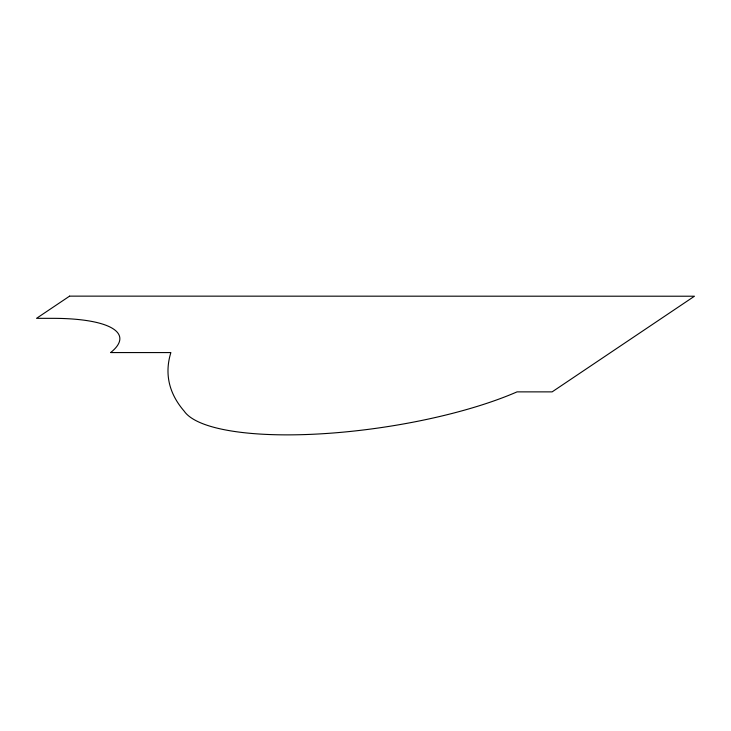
<?xml version="1.0" encoding="UTF-8"?>
<svg xmlns="http://www.w3.org/2000/svg" width="731" height="731" viewBox="0 0 731 731"><rect width="100%" height="100%" fill="white"/><g stroke="black" fill="none" stroke-linecap="round" stroke-linejoin="round"><path stroke-width="1.1" d="M69.582 296.137L36.55 318.332L51.737 318.341A123.438 32.776 -8.4 0 1 110.628 352.57L170.871 352.58A772.822 205.228 -8.4 0 0 184.203 411.169A194.766 51.718 -8.4 0 0 320.251 433.876A194.766 51.718 -8.4 0 0 517.045 391.871L552.133 391.871L694.45 296.219L69.582 296.137"/></g></svg>
